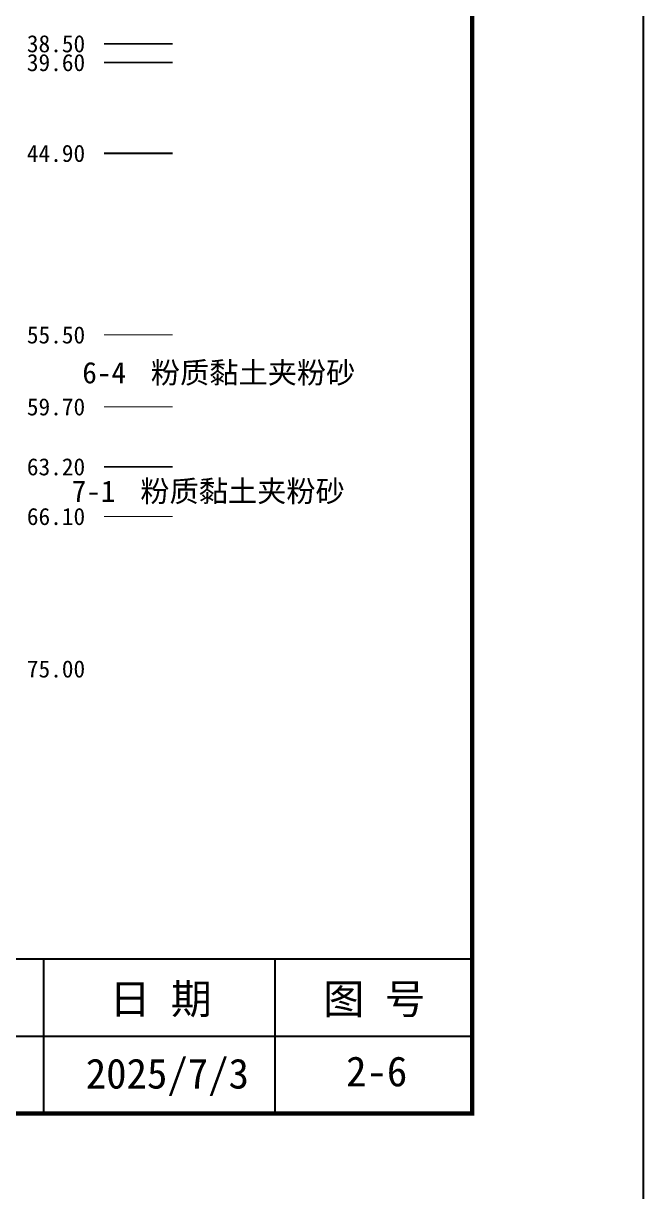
# Model space of a CAD drawing. Extents: x -37 to 3540, y -1485 to 297.
# Drawn here: x 2496.4 to 2568.7, y 5.9 to 142.3 of the extents above; entities that cross this region are included whole.
import ezdxf
from ezdxf.enums import TextEntityAlignment as Align

# ---------------------------------------------------------------- set-up
doc = ezdxf.new("R2010")
doc.units = 0
doc.layers.get('0').update_dxf_attribs({"linetype": 'CONTINUOUS'})
for name, color, linetype in [('FRAME', 7, 'CONTINUOUS'), ('HOLE', 41, 'CONTINUOUS'), ('STRATUM', 241, 'CONTINUOUS')]:
    doc.layers.add(name, color=color, linetype=linetype)
doc.layers.add('HATCH', color=7, linetype='CONTINUOUS', lineweight=13)
doc.styles.add('ST', font='')
doc.styles.get('ST').set_extended_font_data('SimSun')

# ---------------------------------------------------------------- blocks, each defined once
blk = doc.blocks.new('图签_A3长')
for p, q in [((0, 18), (-380, 18)), ((-50, 0), (-50, 18)), ((-23, 0), (-23, 18)), ((0, 0), (0, 18)), ((-320, 9), (0, 9)), ((-380, 0), (0, 0))]:
    blk.add_line(p, q)
at = {"style": 'ST'}
for s, p in [('日 期', (-36.37, 13.36)), ('图 号', (-11.42, 13.36))]:
    blk.add_text(s, height=3.5, dxfattribs=at).set_placement(p, align=Align.MIDDLE_CENTER)
for tag, p in [('01＿单位名称', (-349.98, 8.36)), ('02＿工程名称', (-271.3, 5.16)), ('04＿工程编号', (-176.51, 4.65)), ('05＿日期', (-35.59, 4.65)), ('06＿图号', (-11.16, 4.91))]:
    blk.add_attdef(tag, text='', height=3.5, dxfattribs=at).set_placement(p, align=Align.MIDDLE_CENTER)
at = {"style": 'ST', "width": 0.85}
blk.add_attdef('03＿图件名称', text='', height=3, dxfattribs=at).set_placement((-205.49, 5.05), align=Align.MIDDLE_CENTER)

msp = doc.modelspace()

# ---------------------------------------------------------------- hatches: boundary and pattern name
at = {"layer": 'HATCH'}
h = msp.add_hatch(dxfattribs=at)
h.set_pattern_fill('FZNT', color=32, style=0)
h.set_pattern_definition([(45, (2148.7487, 0), (-4.24264, 4.24264), [10, 0]), (45, (2149.8097, -3.182), (-2.12132, 6.36396), [3, -3])])
h.paths.add_polyline_path([(2493.76, 90.5), (2485.76, 89.78), (2485.76, 84.7), (2493.76, 84.7)])
h.paths.add_polyline_path([(2492.13, 82.26), (2518.8, 82.26), (2518.8, 87.2), (2492.13, 87.2)], flags=9)
h.paths.add_polyline_path([(2484.34, 82.84), (2490.92, 82.84), (2490.92, 86.48), (2484.34, 86.48)], flags=9)
h.paths.add_polyline_path([(2481.69, 83.21), (2491.25, 83.21), (2491.25, 86.14), (2481.69, 86.14)], flags=9)
h.paths.add_polyline_path([(2481.69, 89.01), (2491.25, 89.01), (2491.25, 91.94), (2481.69, 91.94)], flags=9)
h = msp.add_hatch(dxfattribs=at)
h.set_pattern_fill('FS', color=32, scale=2.2, style=0)
h.set_pattern_definition([(82.875, (2146.9125, -2.6533), (0.000812, 22.000388), [0.1964, -177.1742]), (143.13, (2147.1348, -2.82), (-65.99992, 44.00012), [0.2778, -109.7222]), (172.875, (2147.5246, -2.8687), (-154.00054, 21.999253), [0.39285, -176.97775]), (206.565, (2147.917, -2.672), (-21.99935, -21.9993), [0.439, -48.753]), (243.435, (2148.114, -2.28), (2e-05, -21.99933), [0.439, -48.7552]), (255.964, (2148.31, -1.494), (-0.00044, -21.9989), [0.8099, -89.8983]), (255.964, (2148.992, 1.2344), (-0.00044, -21.9989), [2.8124, -87.8958]), (255.964, (2149.1427, 1.837), (-0.00044, -21.9989), [0.6212, -90.087]), (216.87, (2149.5613, 2.3963), (-21.99996, -22.00004), [0.2778, -109.7222]), (243.435, (2149.339, 2.23), (2e-05, -21.99933), [0.439, -48.7552]), (206.565, (2149.954, 2.593), (-21.99935, -21.9993), [0.439, -48.753]), (172.875, (2150.3437, 2.544), (-154.00054, 21.999253), [0.39285, -176.97775]), (143.13, (2150.566, 2.3772), (-65.99992, 44.00012), [0.2778, -109.7222]), (82.875, (2150.5416, 2.1823), (0.000812, 22.000388), [0.1964, -177.1742]), (0, (2148.023, 0.748), (0, 22), [1.9643, -20.0357]), (0, (2148.8037, 0), (2.2, 4.4), [0, -3.85]), (0, (2148.7487, 0.055), (2.2, 4.4), [0, -3.85]), (0, (2148.7487, 0), (2.2, 4.4), [0, -3.85]), (0, (2148.6937, 0), (2.2, 4.4), [0, -3.85]), (0, (2148.7487, -0.055), (2.2, 4.4), [0, -3.85])])
h.paths.add_polyline_path([(2493.76, 90.5), (2485.76, 89.78), (2485.76, 84.7), (2493.76, 84.7)])
h.paths.add_polyline_path([(2492.13, 82.26), (2518.8, 82.26), (2518.8, 87.2), (2492.13, 87.2)], flags=9)
h.paths.add_polyline_path([(2484.34, 82.84), (2490.92, 82.84), (2490.92, 86.48), (2484.34, 86.48)], flags=9)
h.paths.add_polyline_path([(2481.69, 83.21), (2491.25, 83.21), (2491.25, 86.14), (2481.69, 86.14)], flags=9)
h.paths.add_polyline_path([(2481.69, 89.01), (2491.25, 89.01), (2491.25, 91.94), (2481.69, 91.94)], flags=9)
h = msp.add_hatch(dxfattribs=at)
h.set_pattern_fill('FS', color=142, style=0)
h.set_pattern_definition([(82.875, (2147.914, -1.206), (0.0003693, 10.0001764), [0.0893, -80.5337]), (143.13, (2148.015, -1.2818), (-29.999964, 20.000054), [0.12627, -49.87373]), (172.875, (2148.1923, -1.304), (-70.0002457, 9.9996603), [0.17857, -80.44443]), (206.565, (2148.3707, -1.2147), (-9.999705, -9.999687), [0.19954, -22.16046]), (243.435, (2148.46, -1.0363), (9e-06, -9.999696), [0.19954, -22.16146]), (255.964, (2148.5493, -0.679), (-0.0002, -9.999501), [0.36813, -40.86287]), (255.964, (2148.8593, 0.561), (-0.0002, -9.999501), [1.27838, -39.95262]), (255.964, (2148.9278, 0.835), (-0.0002, -9.999501), [0.28235, -40.94865]), (216.87, (2149.118, 1.0892), (-9.999982, -10.000018), [0.12627, -49.87373]), (243.435, (2149.017, 1.0135), (9e-06, -9.999696), [0.19954, -22.16146]), (206.565, (2149.2965, 1.1785), (-9.999705, -9.999687), [0.19954, -22.16046]), (172.875, (2149.4737, 1.1563), (-70.0002457, 9.9996603), [0.17857, -80.44443]), (143.13, (2149.5747, 1.0806), (-29.999964, 20.000054), [0.12627, -49.87373]), (82.875, (2149.5636, 0.992), (0.0003693, 10.0001764), [0.0893, -80.5337]), (0, (2148.419, 0.34), (0, 10), [0.89286, -9.10714]), (0, (2148.7737, 0), (1, 2), [0, -1.75]), (0, (2148.7487, 0.025), (1, 2), [0, -1.75]), (0, (2148.7487, 0), (1, 2), [0, -1.75]), (0, (2148.7237, 0), (1, 2), [0, -1.75]), (0, (2148.7487, -0.025), (1, 2), [0, -1.75])])
h.paths.add_polyline_path([(2493.76, 84.7), (2485.76, 84.7), (2485.76, 66.9), (2493.76, 66.9)])
h.paths.add_polyline_path([(2492.13, 82.26), (2518.8, 82.26), (2518.8, 87.2), (2492.13, 87.2)], flags=9)
h.paths.add_polyline_path([(2484.34, 82.84), (2490.92, 82.84), (2490.92, 86.48), (2484.34, 86.48)], flags=9)
h.paths.add_polyline_path([(2481.69, 65.41), (2491.25, 65.41), (2491.25, 68.34), (2481.69, 68.34)], flags=9)
h.paths.add_polyline_path([(2481.69, 83.21), (2491.25, 83.21), (2491.25, 86.14), (2481.69, 86.14)], flags=9)

# ---------------------------------------------------------------- linework, layer by layer
at = {"layer": 'FRAME', "color": 245, "linetype": 'Continuous'}
msp.add_lwpolyline([(2148.75, 0), (2568.75, 0), (2568.75, 297), (2148.75, 297)], close=True, dxfattribs=at)
at = {"layer": 'FRAME', "linetype": 'Continuous', "const_width": 0.5}
msp.add_lwpolyline([(2168.75, 15), (2548.75, 15), (2548.75, 282), (2168.75, 282)], close=True, dxfattribs=at)
at = {"layer": 'STRATUM', "linetype": 'Continuous'}
for points, const_width in [([(2505.76, 139.9), (2513.76, 139.9)], 0.2), ([(2505.76, 137.7), (2513.76, 137.7)], 0.2), ([(2505.76, 127.1), (2513.76, 127.1)], 0.2), ([(2505.76, 105.9), (2513.76, 105.9)], 0.1), ([(2505.76, 97.5), (2513.76, 97.5)], 0.1), ([(2505.76, 90.5), (2513.76, 90.5)], 0.2), ([(2505.76, 84.7), (2513.76, 84.7)], 0.1)]:
    msp.add_lwpolyline(points, dxfattribs=dict(at, const_width=const_width))

# ---------------------------------------------------------------- block references
at = {"layer": 'FRAME'}
ref = msp.add_blockref('图签_A3长', (2548.75, 15), dxfattribs=at)
ref.add_attrib('05＿日期', '2025/7/3', dxfattribs={"layer": '0', "height": 3.5, "style": 'ST'}).set_placement((2513.16, 19.65), align=Align.MIDDLE_CENTER)
ref.add_attrib('06＿图号', '2-6', dxfattribs={"layer": '0', "height": 3.5, "style": 'ST'}).set_placement((2537.59, 19.91), align=Align.MIDDLE_CENTER)

# ---------------------------------------------------------------- texts
at = {"layer": 'HOLE', "style": 'ST'}
for s, p in [('38.50', (2496.76, 139.9)), ('39.60', (2496.76, 137.7)), ('44.90', (2496.76, 127.1)), ('55.50', (2496.76, 105.9)), ('59.70', (2496.76, 97.5)), ('63.20', (2496.76, 90.5)), ('66.10', (2496.76, 84.7)), ('75.00', (2496.76, 66.9))]:
    msp.add_text(s, height=2, dxfattribs=at).set_placement(p, align=Align.MIDDLE_LEFT)
at = {"layer": 'STRATUM', "style": 'ST'}
for s, p in [('6-4', (2503.23, 101.49)), ('粉质黏土夹粉砂', (2511.23, 101.49)), ('7-1', (2502, 87.65)), ('粉质黏土夹粉砂', (2510, 87.65))]:
    msp.add_text(s, height=2.5, dxfattribs=at).set_placement(p, align=Align.MIDDLE_LEFT)

doc.saveas('drawing.dxf')
